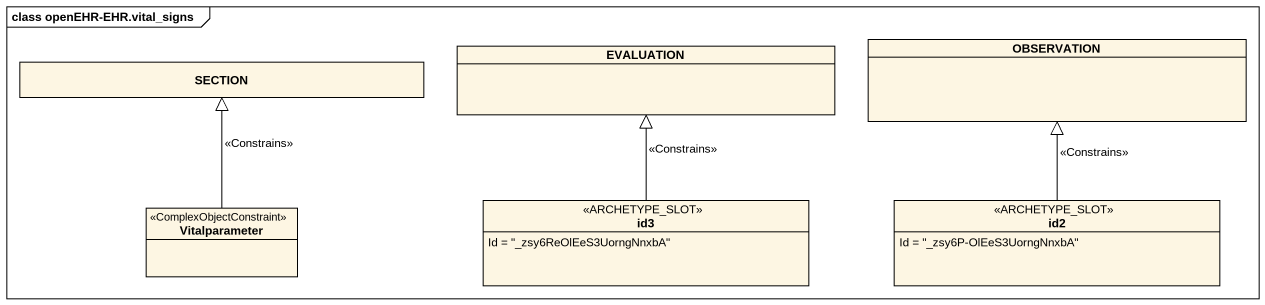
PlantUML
@startuml
mainframe class openEHR-EHR.vital_signs
hide circle
hide empty members
class EVALUATION
class OBSERVATION
class SECTION
class Vitalparameter <<ComplexObjectConstraint>>
class id3 <<ARCHETYPE_SLOT>> {
  Id = "_zsy6ReOlEeS3UorngNnxbA"
}
class id2 <<ARCHETYPE_SLOT>> {
  Id = "_zsy6P-OlEeS3UorngNnxbA"
}
Vitalparameter -up-|> SECTION : <<Constrains>>
id3 -up-|> EVALUATION : <<Constrains>>
id2 -up-|> OBSERVATION : <<Constrains>>
@enduml
